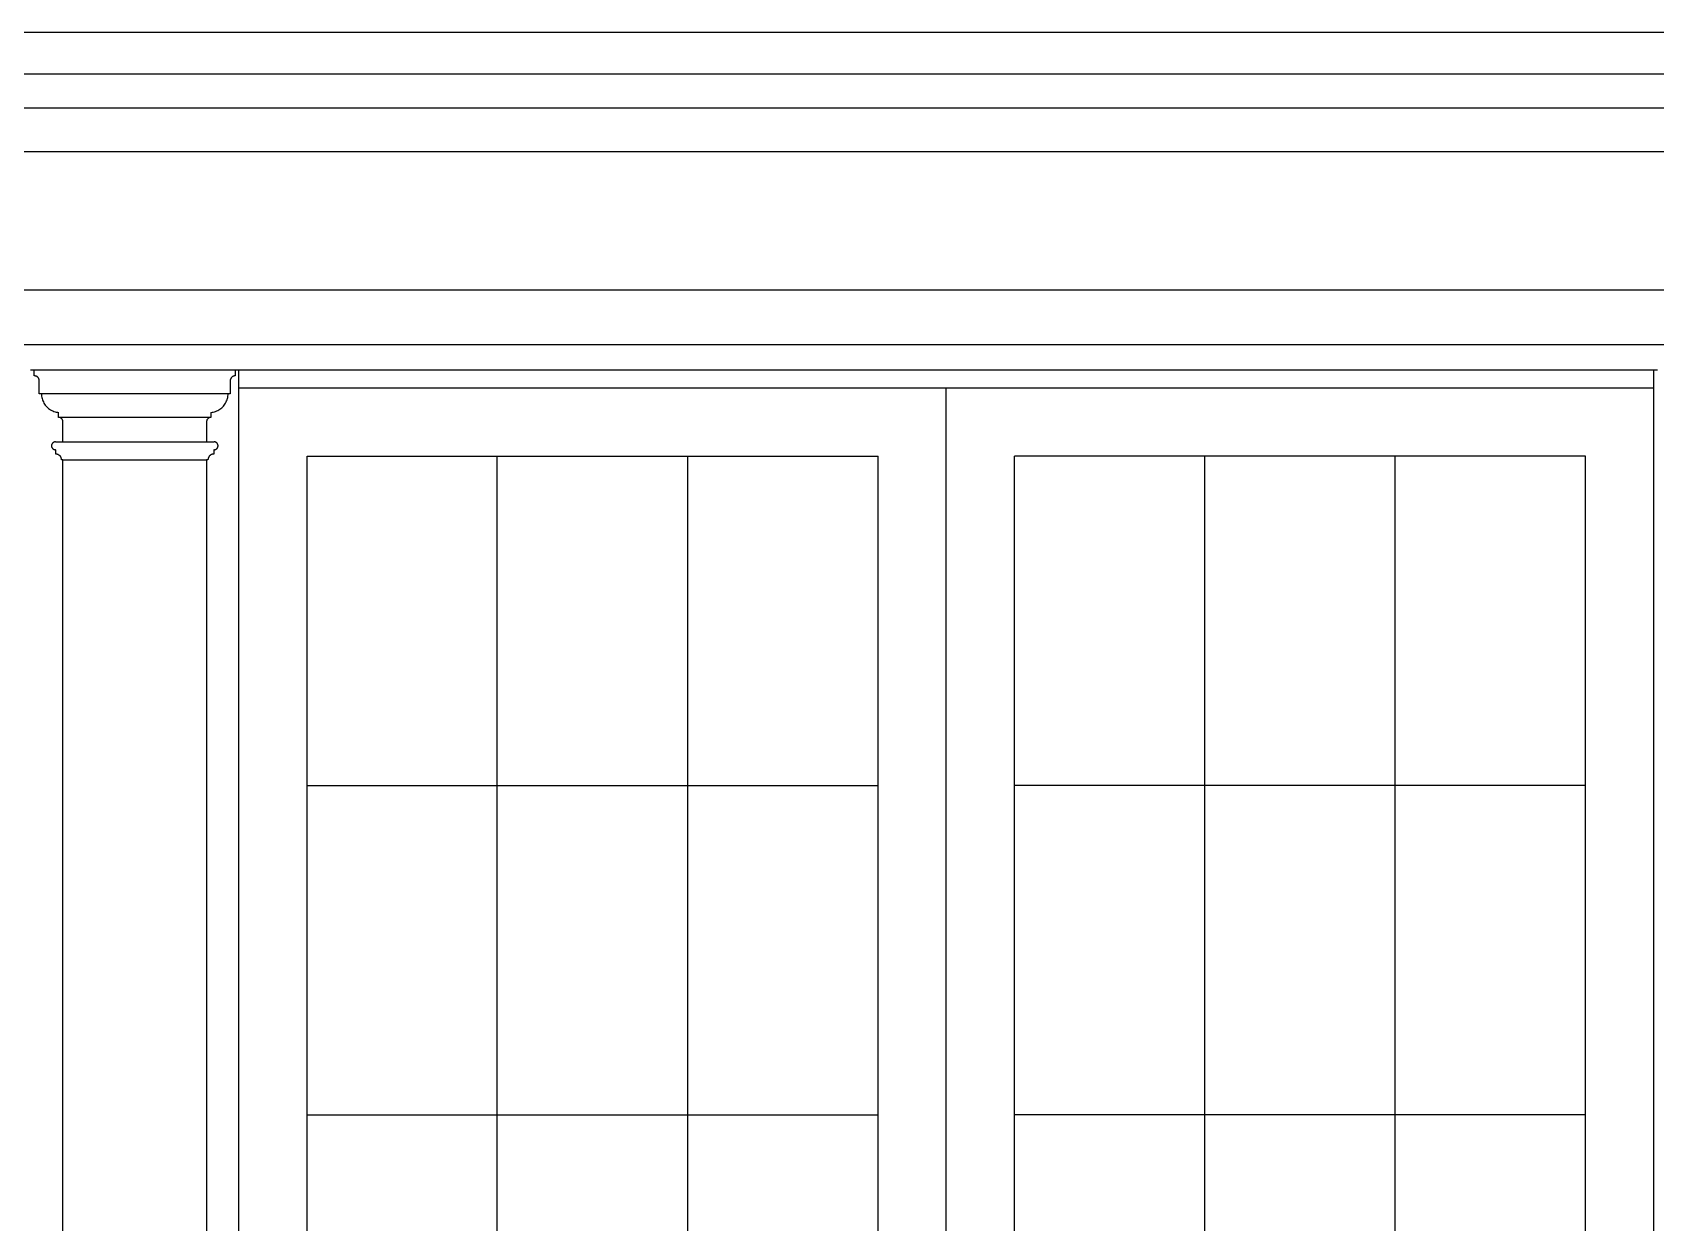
# Model space of a CAD drawing. Extents: x -71730 to 43516, y -8856 to 48457.
# Drawn here: x 26779 to 29040, y 4700 to 6357 of the extents above; entities that cross this region are included whole.
import ezdxf

# ---------------------------------------------------------------- set-up
doc = ezdxf.new("R2010")
doc.units = 0
doc.header["$MEASUREMENT"] = 0
doc.layers.get('0').update_dxf_attribs({"linetype": 'CONTINUOUS'})

msp = doc.modelspace()

# ---------------------------------------------------------------- linework, layer by layer
at = {"color": 95}
for p, q in [((30753.1, 6357.4), (25107.1, 6357.4)), ((30690.5, 6299.2), (25107.1, 6299.2)), ((30619.8, 6252), (25461.3, 6252)), ((30566.6, 6191), (25450.3, 6191)), ((30580.6, 5998.4), (25399.5, 5998.4)), ((30566.6, 5922.2), (25394.4, 5922.2)), ((26781.7, 5887.2), (26776.7, 5887.2)), ((26781.7, 5879.2), (26781.7, 5887.2)), ((27061.7, 5887.2), (26781.7, 5887.2)), ((26782.2, 5879.2), (26781.7, 5879.2)), ((26782.6, 5879.1), (26782.2, 5879.2)), ((26783.1, 5879.1), (26782.6, 5879.1)), ((26783.5, 5878.9), (26783.1, 5879.1)), ((26784, 5878.8), (26783.5, 5878.9)), ((26784.4, 5878.7), (26784, 5878.8)), ((26784.8, 5878.5), (26784.4, 5878.7)), ((26785.2, 5878.2), (26784.8, 5878.5)), ((27058.3, 5878.3), (27058, 5878.1)), ((27058.7, 5878.5), (27058.3, 5878.3)), ((27059.1, 5878.7), (27058.7, 5878.5)), ((27059.5, 5878.8), (27059.1, 5878.7)), ((27060, 5879), (27059.5, 5878.8)), ((27060.4, 5879.1), (27060, 5879)), ((27060.8, 5879.1), (27060.4, 5879.1)), ((27061.3, 5879.2), (27060.8, 5879.1)), ((27061.7, 5879.2), (27061.3, 5879.2)), ((27061.7, 5887.2), (27061.7, 5879.2)), ((27066.7, 5887.2), (27061.7, 5887.2)), ((29037.6, 5887.2), (27066.7, 5887.2)), ((27066.7, 5862.2), (27066.7, 5887.2)), ((29042.6, 5887.2), (29037.6, 5887.2)), ((29037.6, 5862.2), (29037.6, 5887.2)), ((26785.6, 5878), (26785.2, 5878.2)), ((26786, 5877.7), (26785.6, 5878)), ((26786.3, 5877.4), (26786, 5877.7)), ((26786.7, 5877.1), (26786.3, 5877.4)), ((26787, 5876.8), (26786.7, 5877.1)), ((26787.3, 5876.4), (26787, 5876.8)), ((26787.5, 5876.1), (26787.3, 5876.4)), ((26787.8, 5875.7), (26787.5, 5876.1)), ((26788, 5875.3), (26787.8, 5875.7)), ((26788.2, 5874.9), (26788, 5875.3)), ((26788.3, 5874.4), (26788.2, 5874.9)), ((26788.5, 5874), (26788.3, 5874.4)), ((26788.6, 5873.6), (26788.5, 5874)), ((26788.6, 5873.1), (26788.6, 5873.6)), ((26788.7, 5872.6), (26788.6, 5873.1)), ((26788.7, 5872.2), (26788.7, 5872.6)), ((26788.7, 5854.2), (26788.7, 5872.2)), ((27054.8, 5873.1), (27054.7, 5872.6)), ((27054.7, 5872.6), (27054.7, 5872.2)), ((27054.7, 5872.2), (27054.7, 5854.2)), ((27054.9, 5873.9), (27054.8, 5873.5)), ((27054.8, 5873.5), (27054.8, 5873.1)), ((27055, 5874.3), (27054.9, 5873.9)), ((27055.2, 5874.8), (27055, 5874.3)), ((27055.4, 5875.2), (27055.2, 5874.8)), ((27055.6, 5875.6), (27055.4, 5875.2)), ((27055.8, 5875.9), (27055.6, 5875.6)), ((27056, 5876.3), (27055.8, 5875.9)), ((27056.3, 5876.6), (27056, 5876.3)), ((27056.6, 5877), (27056.3, 5876.6)), ((27056.9, 5877.3), (27056.6, 5877)), ((27057.2, 5877.6), (27056.9, 5877.3)), ((27057.6, 5877.8), (27057.2, 5877.6)), ((27058, 5878.1), (27057.6, 5877.8)), ((27066.7, 5862.2), (27066.1, 5862.2)), ((27066.7, 3362.2), (27066.7, 5862.2)), ((28052.1, 5862.2), (27066.7, 5862.2)), ((29037.6, 5862.2), (28052.1, 5862.2)), ((28052.1, 3362.2), (28052.1, 5862.2)), ((29037.6, 3362.2), (29037.6, 5862.2)), ((26791.7, 5854.2), (26788.7, 5854.2)), ((27051.7, 5854.2), (26791.7, 5854.2)), ((26791.7, 5854.2), (26791.8, 5852.5)), ((26791.8, 5852.5), (26791.9, 5850.8)), ((26791.9, 5850.8), (26792.2, 5849.1)), ((26792.2, 5849.1), (26792.6, 5847.5)), ((26792.6, 5847.5), (26793.1, 5845.9)), ((26793.1, 5845.9), (26793.7, 5844.3)), ((26793.7, 5844.3), (26794.4, 5842.8)), ((26794.4, 5842.8), (26795.1, 5841.3)), ((26795.1, 5841.3), (26796, 5839.8)), ((26796, 5839.8), (26797, 5838.5)), ((26797, 5838.5), (26798.1, 5837.1)), ((26798.1, 5837.1), (26799.2, 5835.9)), ((26799.2, 5835.9), (26800.4, 5834.7)), ((26800.4, 5834.7), (26801.7, 5833.6)), ((26801.7, 5833.6), (26803.1, 5832.7)), ((27040.3, 5832.7), (27041.7, 5833.6)), ((27041.7, 5833.6), (27043, 5834.7)), ((27043, 5834.7), (27044.2, 5835.9)), ((27044.2, 5835.9), (27045.3, 5837.1)), ((27045.3, 5837.1), (27046.4, 5838.5)), ((27046.4, 5838.5), (27047.4, 5839.8)), ((27047.4, 5839.8), (27048.3, 5841.3)), ((27048.3, 5841.3), (27049, 5842.8)), ((27049, 5842.8), (27049.7, 5844.3)), ((27049.7, 5844.3), (27050.3, 5845.9)), ((27050.3, 5845.9), (27050.8, 5847.5)), ((27050.8, 5847.5), (27051.2, 5849.1)), ((27051.2, 5849.1), (27051.5, 5850.8)), ((27051.5, 5850.8), (27051.6, 5852.5)), ((27051.6, 5852.5), (27051.7, 5854.2)), ((27054.7, 5854.2), (27051.7, 5854.2)), ((26803.1, 5832.7), (26804.5, 5831.7)), ((26804.5, 5831.7), (26806, 5830.9)), ((26806, 5830.9), (26807.5, 5830.2)), ((26807.5, 5830.2), (26809.1, 5829.6)), ((26809.1, 5829.6), (26810.7, 5829.1)), ((26810.7, 5829.1), (26812.4, 5828.7)), ((26812.4, 5828.7), (26814, 5828.4)), ((26814, 5828.4), (26815.7, 5828.2)), ((26815.7, 5821.2), (26815.7, 5828.2)), ((26816.1, 5821.2), (26815.7, 5821.2)), ((26816.5, 5821.1), (26816.1, 5821.2)), ((27027.3, 5821.2), (26816.1, 5821.2)), ((26816.9, 5821.1), (26816.5, 5821.1)), ((26817.3, 5821), (26816.9, 5821.1)), ((26817.6, 5820.9), (26817.3, 5821)), ((26818, 5820.7), (26817.6, 5820.9)), ((26818.4, 5820.6), (26818, 5820.7)), ((26818.7, 5820.4), (26818.4, 5820.6)), ((26819, 5820.2), (26818.7, 5820.4)), ((26819.4, 5819.9), (26819, 5820.2)), ((26819.7, 5819.7), (26819.4, 5819.9)), ((26819.9, 5819.4), (26819.7, 5819.7)), ((26820.2, 5819.1), (26819.9, 5819.4)), ((26820.5, 5818.8), (26820.2, 5819.1)), ((26820.7, 5818.5), (26820.5, 5818.8)), ((26820.9, 5818.2), (26820.7, 5818.5)), ((26821.1, 5817.8), (26820.9, 5818.2)), ((26821.2, 5817.5), (26821.1, 5817.8)), ((26821.4, 5817.1), (26821.2, 5817.5)), ((26821.5, 5816.7), (26821.4, 5817.1)), ((26821.6, 5816.4), (26821.5, 5816.7)), ((26821.7, 5816), (26821.6, 5816.4)), ((26821.7, 5815.6), (26821.7, 5816)), ((26821.7, 5815.2), (26821.7, 5815.6)), ((26821.7, 5787.2), (26821.7, 5815.2)), ((27021.8, 5815.9), (27021.7, 5815.6)), ((27021.7, 5815.6), (27021.7, 5815.2)), ((27021.7, 5815.2), (27021.7, 5787.2)), ((27021.9, 5816.7), (27021.8, 5816.3)), ((27021.8, 5816.3), (27021.8, 5815.9)), ((27022, 5817), (27021.9, 5816.7)), ((27022.1, 5817.4), (27022, 5817)), ((27022.3, 5817.7), (27022.1, 5817.4)), ((27022.4, 5818.1), (27022.3, 5817.7)), ((27022.6, 5818.4), (27022.4, 5818.1)), ((27022.8, 5818.7), (27022.6, 5818.4)), ((27023.1, 5819), (27022.8, 5818.7)), ((27023.3, 5819.3), (27023.1, 5819)), ((27023.6, 5819.6), (27023.3, 5819.3)), ((27023.9, 5819.8), (27023.6, 5819.6)), ((27024.2, 5820), (27023.9, 5819.8)), ((27024.5, 5820.3), (27024.2, 5820)), ((27024.8, 5820.4), (27024.5, 5820.3)), ((27025.1, 5820.6), (27024.8, 5820.4)), ((27025.5, 5820.8), (27025.1, 5820.6)), ((27025.8, 5820.9), (27025.5, 5820.8)), ((27026.2, 5821), (27025.8, 5820.9)), ((27026.6, 5821.1), (27026.2, 5821)), ((27027, 5821.1), (27026.6, 5821.1)), ((27027.3, 5821.2), (27027, 5821.1)), ((27027.7, 5821.2), (27027.3, 5821.2)), ((27027.7, 5828.2), (27029.4, 5828.4)), ((27027.7, 5828.2), (27027.7, 5821.2)), ((27029.4, 5828.4), (27031, 5828.7)), ((27031, 5828.7), (27032.7, 5829.1)), ((27032.7, 5829.1), (27034.3, 5829.6)), ((27034.3, 5829.6), (27035.9, 5830.2)), ((27035.9, 5830.2), (27037.4, 5830.9)), ((27037.4, 5830.9), (27038.9, 5831.7)), ((27038.9, 5831.7), (27040.3, 5832.7)), ((26805.8, 5782.6), (26805.7, 5782.2)), ((26805.7, 5782.2), (26805.7, 5781.9)), ((26805.7, 5781.9), (26805.7, 5781.5)), ((26805.7, 5781.5), (26805.7, 5781.2)), ((26805.7, 5781.2), (26805.8, 5780.8)), ((26805.9, 5783.3), (26805.8, 5782.9)), ((26805.8, 5782.9), (26805.8, 5782.6)), ((26805.8, 5780.8), (26805.8, 5780.5)), ((26805.8, 5780.5), (26805.9, 5780.1)), ((26806, 5783.6), (26805.9, 5783.3)), ((26805.9, 5780.1), (26806, 5779.8)), ((26806.2, 5783.9), (26806, 5783.6)), ((26806, 5779.8), (26806.2, 5779.5)), ((26806.3, 5784.2), (26806.2, 5783.9)), ((26806.2, 5779.5), (26806.3, 5779.1)), ((26806.5, 5784.5), (26806.3, 5784.2)), ((26806.3, 5779.1), (26806.5, 5778.8)), ((26806.7, 5784.8), (26806.5, 5784.5)), ((26806.5, 5778.8), (26806.7, 5778.5)), ((26806.9, 5785.1), (26806.7, 5784.8)), ((26806.7, 5778.5), (26806.9, 5778.3)), ((26807.1, 5785.4), (26806.9, 5785.1)), ((26806.9, 5778.3), (26807.1, 5778)), ((26807.4, 5785.6), (26807.1, 5785.4)), ((26807.1, 5778), (26807.4, 5777.7)), ((26807.6, 5785.9), (26807.4, 5785.6)), ((26807.4, 5777.7), (26807.6, 5777.5)), ((26807.9, 5786.1), (26807.6, 5785.9)), ((26807.6, 5777.5), (26807.9, 5777.3)), ((26808.2, 5786.3), (26807.9, 5786.1)), ((26807.9, 5777.3), (26808.2, 5777.1)), ((26808.5, 5786.5), (26808.2, 5786.3)), ((26808.2, 5777.1), (26808.5, 5776.9)), ((26808.8, 5786.6), (26808.5, 5786.5)), ((26808.5, 5776.9), (26808.8, 5776.7)), ((26809.1, 5786.8), (26808.8, 5786.6)), ((26808.8, 5776.7), (26809.1, 5776.6)), ((26809.5, 5786.9), (26809.1, 5786.8)), ((26809.1, 5776.6), (26809.5, 5776.5)), ((26809.8, 5787), (26809.5, 5786.9)), ((26809.5, 5776.5), (26809.8, 5776.4)), ((26810.2, 5787.1), (26809.8, 5787)), ((26809.8, 5776.4), (26810.2, 5776.3)), ((26810.5, 5787.1), (26810.2, 5787.1)), ((26810.2, 5776.3), (26810.5, 5776.2)), ((26810.9, 5787.2), (26810.5, 5787.1)), ((26810.5, 5776.2), (26810.9, 5776.2)), ((26811.2, 5787.2), (26810.9, 5787.2)), ((26810.9, 5776.2), (26811.2, 5776.2)), ((26811.2, 5787.2), (26821.7, 5787.2)), ((26811.7, 5776.2), (26811.2, 5776.2)), ((26811.7, 5770.2), (26811.7, 5776.2)), ((26812.2, 5770.2), (26811.7, 5770.2)), ((26812.7, 5770.1), (26812.2, 5770.2)), ((26813.3, 5770), (26812.7, 5770.1)), ((26813.8, 5769.9), (26813.3, 5770)), ((26814.3, 5769.8), (26813.8, 5769.9)), ((26814.8, 5769.6), (26814.3, 5769.8)), ((26815.2, 5769.4), (26814.8, 5769.6)), ((26815.7, 5769.1), (26815.2, 5769.4)), ((26816.1, 5768.8), (26815.7, 5769.1)), ((26816.6, 5768.5), (26816.1, 5768.8)), ((26817, 5768.2), (26816.6, 5768.5)), ((26817.4, 5767.8), (26817, 5768.2)), ((26817.7, 5767.5), (26817.4, 5767.8)), ((26818.1, 5767.1), (26817.7, 5767.5)), ((26818.4, 5766.6), (26818.1, 5767.1)), ((26818.6, 5766.2), (26818.4, 5766.6)), ((26818.9, 5765.7), (26818.6, 5766.2)), ((26819.1, 5765.2), (26818.9, 5765.7)), ((26821.7, 5787.2), (27021.7, 5787.2)), ((27021.7, 5787.2), (27032.2, 5787.2)), ((27024.5, 5765.6), (27024.3, 5765.1)), ((27024.7, 5766), (27024.5, 5765.6)), ((27024.9, 5766.5), (27024.7, 5766)), ((27025.2, 5766.9), (27024.9, 5766.5)), ((27025.5, 5767.3), (27025.2, 5766.9)), ((27025.9, 5767.7), (27025.5, 5767.3)), ((27026.2, 5768), (27025.9, 5767.7)), ((27026.6, 5768.3), (27026.2, 5768)), ((27027, 5768.7), (27026.6, 5768.3)), ((27027.4, 5768.9), (27027, 5768.7)), ((27027.8, 5769.2), (27027.4, 5768.9)), ((27028.3, 5769.4), (27027.8, 5769.2)), ((27028.8, 5769.6), (27028.3, 5769.4)), ((27029.2, 5769.8), (27028.8, 5769.6)), ((27029.7, 5769.9), (27029.2, 5769.8)), ((27030.2, 5770), (27029.7, 5769.9)), ((27030.7, 5770.1), (27030.2, 5770)), ((27031.2, 5770.2), (27030.7, 5770.1)), ((27031.7, 5770.2), (27031.2, 5770.2)), ((27032.2, 5776.2), (27031.7, 5776.2)), ((27031.7, 5776.2), (27031.7, 5770.2)), ((27032.6, 5787.2), (27032.2, 5787.2)), ((27032.2, 5776.2), (27032.6, 5776.2)), ((27032.9, 5787.1), (27032.6, 5787.2)), ((27032.6, 5776.2), (27032.9, 5776.2)), ((27033.3, 5787.1), (27032.9, 5787.1)), ((27032.9, 5776.2), (27033.3, 5776.3)), ((27033.6, 5787), (27033.3, 5787.1)), ((27033.3, 5776.3), (27033.6, 5776.4)), ((27033.9, 5786.9), (27033.6, 5787)), ((27033.6, 5776.4), (27033.9, 5776.5)), ((27034.3, 5786.8), (27033.9, 5786.9)), ((27033.9, 5776.5), (27034.3, 5776.6)), ((27034.6, 5786.6), (27034.3, 5786.8)), ((27034.3, 5776.6), (27034.6, 5776.7)), ((27034.9, 5786.5), (27034.6, 5786.6)), ((27034.6, 5776.7), (27034.9, 5776.9)), ((27035.2, 5786.3), (27034.9, 5786.5)), ((27034.9, 5776.9), (27035.2, 5777.1)), ((27035.5, 5786.1), (27035.2, 5786.3)), ((27035.2, 5777.1), (27035.5, 5777.3)), ((27035.8, 5785.9), (27035.5, 5786.1)), ((27035.5, 5777.3), (27035.8, 5777.5)), ((27036, 5785.6), (27035.8, 5785.9)), ((27035.8, 5777.5), (27036, 5777.7)), ((27036.3, 5785.4), (27036, 5785.6)), ((27036, 5777.7), (27036.3, 5778)), ((27036.5, 5785.1), (27036.3, 5785.4)), ((27036.3, 5778), (27036.5, 5778.3)), ((27036.7, 5784.8), (27036.5, 5785.1)), ((27036.5, 5778.3), (27036.7, 5778.5)), ((27036.9, 5784.5), (27036.7, 5784.8)), ((27036.7, 5778.5), (27036.9, 5778.8)), ((27037.1, 5784.2), (27036.9, 5784.5)), ((27036.9, 5778.8), (27037.1, 5779.1)), ((27037.2, 5783.9), (27037.1, 5784.2)), ((27037.1, 5779.1), (27037.2, 5779.5)), ((27037.4, 5783.6), (27037.2, 5783.9)), ((27037.2, 5779.5), (27037.4, 5779.8)), ((27037.5, 5783.3), (27037.4, 5783.6)), ((27037.4, 5779.8), (27037.5, 5780.1)), ((27037.6, 5782.9), (27037.5, 5783.3)), ((27037.5, 5780.1), (27037.6, 5780.5)), ((27037.6, 5782.6), (27037.6, 5782.9)), ((27037.7, 5782.2), (27037.6, 5782.6)), ((27037.6, 5780.8), (27037.7, 5781.2)), ((27037.6, 5780.5), (27037.6, 5780.8)), ((27037.7, 5781.9), (27037.7, 5782.2)), ((27037.7, 5781.5), (27037.7, 5781.9)), ((27037.7, 5781.2), (27037.7, 5781.5)), ((27161.7, 5767.2), (27426.7, 5767.2)), ((27161.7, 5308.4), (27161.7, 5767.2)), ((27426.7, 5767.2), (27692.1, 5767.2)), ((27426.7, 5308.4), (27426.7, 5767.2)), ((27692.1, 5767.2), (27957.1, 5767.2)), ((27692.1, 5308.4), (27692.1, 5767.2)), ((27957.1, 5308.4), (27957.1, 5767.2)), ((28412.1, 5767.2), (28147.1, 5767.2)), ((28147.1, 5308.4), (28147.1, 5767.2)), ((28677.6, 5767.2), (28412.1, 5767.2)), ((28412.1, 5308.4), (28412.1, 5767.2)), ((28942.6, 5767.2), (28677.6, 5767.2)), ((28677.6, 5308.4), (28677.6, 5767.2)), ((28942.6, 5308.4), (28942.6, 5767.2)), ((26819.3, 5764.8), (26819.1, 5765.2)), ((26819.4, 5764.3), (26819.3, 5764.8)), ((26819.5, 5763.7), (26819.4, 5764.3)), ((26819.6, 5763.2), (26819.5, 5763.7)), ((26819.7, 5762.7), (26819.6, 5763.2)), ((26819.7, 5762.2), (26819.7, 5762.7)), ((26821.7, 5762.2), (26819.7, 5762.2)), ((26821.7, 3487.2), (26821.7, 5762.2)), ((26821.7, 5762.2), (27021.7, 5762.2)), ((27023.7, 5762.2), (27021.7, 5762.2)), ((27021.7, 5762.2), (27021.7, 3487.2)), ((27023.8, 5763.2), (27023.7, 5762.7)), ((27023.7, 5762.7), (27023.7, 5762.2)), ((27024, 5764.2), (27023.8, 5763.7)), ((27023.8, 5763.7), (27023.8, 5763.2)), ((27024.1, 5764.7), (27024, 5764.2)), ((27024.3, 5765.1), (27024.1, 5764.7)), ((27161.7, 5308.4), (27426.7, 5308.4)), ((27161.7, 4849.7), (27161.7, 5308.4)), ((27426.7, 5308.4), (27692.1, 5308.4)), ((27426.7, 4849.7), (27426.7, 5308.4)), ((27692.1, 5308.4), (27957.1, 5308.4)), ((27692.1, 4849.7), (27692.1, 5308.4)), ((27957.1, 4849.7), (27957.1, 5308.4)), ((28412.1, 5308.4), (28147.1, 5308.4)), ((28147.1, 4849.7), (28147.1, 5308.4)), ((28677.6, 5308.4), (28412.1, 5308.4)), ((28412.1, 4849.7), (28412.1, 5308.4)), ((28942.6, 5308.4), (28677.6, 5308.4)), ((28677.6, 4849.7), (28677.6, 5308.4)), ((28942.6, 4849.7), (28942.6, 5308.4)), ((27161.7, 4849.7), (27426.7, 4849.7)), ((27161.7, 4390.9), (27161.7, 4849.7)), ((27426.7, 4849.7), (27692.1, 4849.7)), ((27426.7, 4390.9), (27426.7, 4849.7)), ((27692.1, 4390.9), (27692.1, 4849.7)), ((27692.1, 4849.7), (27957.1, 4849.7)), ((27957.1, 4390.9), (27957.1, 4849.7)), ((28412.1, 4849.7), (28147.1, 4849.7)), ((28147.1, 4390.9), (28147.1, 4849.7)), ((28412.1, 4390.9), (28412.1, 4849.7)), ((28677.6, 4849.7), (28412.1, 4849.7)), ((28942.6, 4849.7), (28677.6, 4849.7)), ((28677.6, 4390.9), (28677.6, 4849.7)), ((28942.6, 4390.9), (28942.6, 4849.7))]:
    msp.add_line(p, q, dxfattribs=at)

doc.saveas('drawing.dxf')
